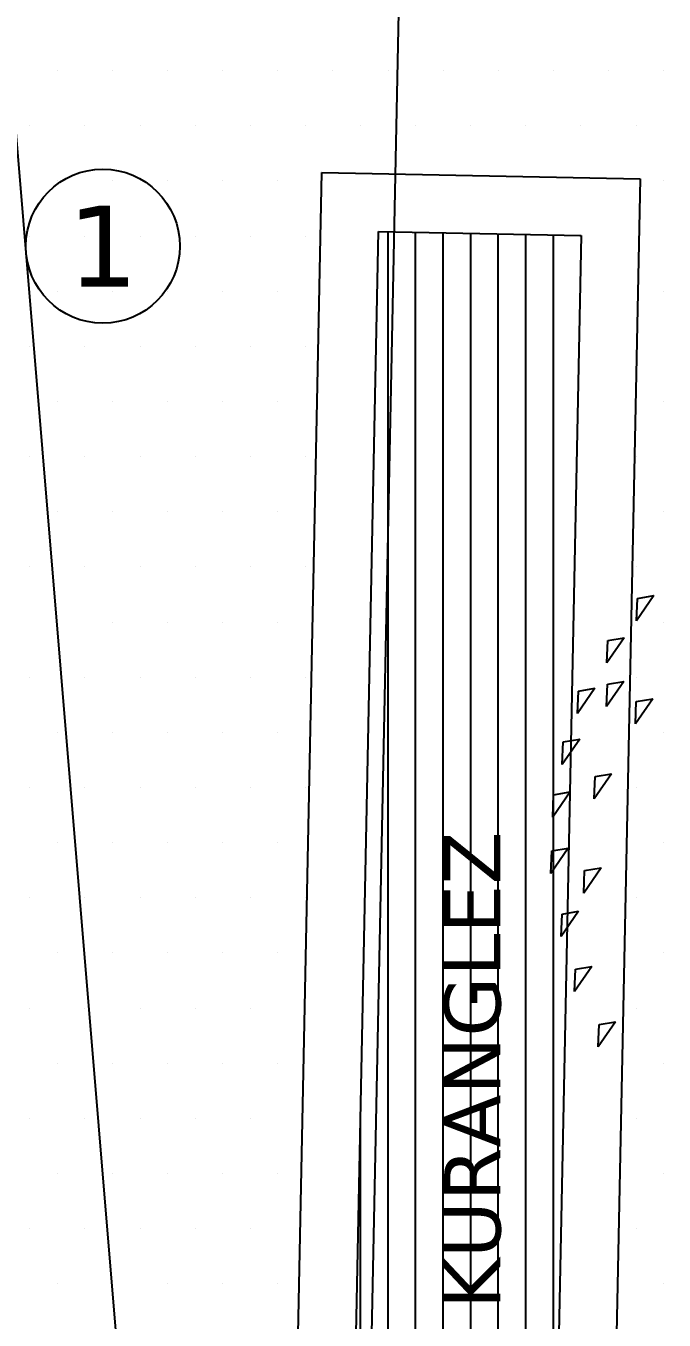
# Model space of a CAD drawing. Header units: millimetres. Extents: x 43168.9 to 43194.6, y -25545.1 to -25543.4.
# Drawn here: x 43172.2896 to 43172.3337, y -25544.0581 to -25543.9687 of the extents above; entities that cross this region are included whole.
import ezdxf
from ezdxf.enums import TextEntityAlignment as Align

# ---------------------------------------------------------------- set-up
doc = ezdxf.new("R2010")
doc.units = ezdxf.units.MM
doc.header["$LTSCALE"] = 200
doc.linetypes.add('HIDDEN2', pattern=[0.1875, 0.125, -0.0625])
doc.layers.add('agac_sgh', color=7, linetype='Continuous', true_color=0x244700)
doc.layers.add('cim_sgh', color=7, linetype='Continuous', true_color=0x248f00)
for name, color, linetype in [('gor-2_sgh', 161, 'Continuous'), ('izd.tas.alt_sgh', 214, 'HIDDEN2'), ('tarama-zemin_sgh', 197, 'Continuous'), ('vaziyet-01_sgh', 33, 'Continuous'), ('yazi-merdi_sgh', 9, 'Continuous')]:
    doc.layers.add(name, color=color, linetype=linetype)
doc.styles.add('text1', font='VERDANA.TTF')

msp = doc.modelspace()

# ---------------------------------------------------------------- linework, layer by layer
at = {"linetype": 'Continuous'}
msp.add_circle((43172.29488, -25543.983919), 0.00532, dxfattribs=at)
at = {"layer": 'agac_sgh', "color": 0}
for p, q in [((43172.332958, -25544.008055), (43172.331759, -25544.0098)), ((43172.331759, -25544.0098), (43172.331826, -25544.008251)), ((43172.331826, -25544.008251), (43172.332958, -25544.008055)), ((43172.330908, -25544.01097), (43172.329709, -25544.012715)), ((43172.329709, -25544.012715), (43172.329776, -25544.011166)), ((43172.329776, -25544.011166), (43172.330908, -25544.01097)), ((43172.328896, -25544.014458), (43172.327697, -25544.016203)), ((43172.327697, -25544.016203), (43172.327764, -25544.014654)), ((43172.327764, -25544.014654), (43172.328896, -25544.014458)), ((43172.3309, -25544.013982), (43172.329701, -25544.015728)), ((43172.329701, -25544.015728), (43172.329768, -25544.014178)), ((43172.329768, -25544.014178), (43172.3309, -25544.013982)), ((43172.332887, -25544.015184), (43172.331688, -25544.016929)), ((43172.331688, -25544.016929), (43172.331755, -25544.01538)), ((43172.331755, -25544.01538), (43172.332887, -25544.015184)), ((43172.327839, -25544.017974), (43172.32664, -25544.019719)), ((43172.32664, -25544.019719), (43172.326708, -25544.01817)), ((43172.326708, -25544.01817), (43172.327839, -25544.017974)), ((43172.330032, -25544.020364), (43172.328833, -25544.022109)), ((43172.328833, -25544.022109), (43172.3289, -25544.02056)), ((43172.3289, -25544.02056), (43172.330032, -25544.020364)), ((43172.327173, -25544.021616), (43172.325974, -25544.023361)), ((43172.325974, -25544.023361), (43172.326041, -25544.021812)), ((43172.326041, -25544.021812), (43172.327173, -25544.021616)), ((43172.327047, -25544.025502), (43172.325848, -25544.027247)), ((43172.325915, -25544.025698), (43172.327047, -25544.025502)), ((43172.325848, -25544.027247), (43172.325915, -25544.025698)), ((43172.329315, -25544.026864), (43172.328116, -25544.02861)), ((43172.328116, -25544.02861), (43172.328183, -25544.02706)), ((43172.328183, -25544.02706), (43172.329315, -25544.026864)), ((43172.327764, -25544.02987), (43172.326565, -25544.031616)), ((43172.326632, -25544.030066), (43172.327764, -25544.02987)), ((43172.326565, -25544.031616), (43172.326632, -25544.030066)), ((43172.328682, -25544.033672), (43172.327483, -25544.035418)), ((43172.327483, -25544.035418), (43172.32755, -25544.033868)), ((43172.32755, -25544.033868), (43172.328682, -25544.033672)), ((43172.330317, -25544.037495), (43172.329118, -25544.03924)), ((43172.329118, -25544.03924), (43172.329186, -25544.037691)), ((43172.329186, -25544.037691), (43172.330317, -25544.037495))]:
    msp.add_line(p, q, dxfattribs=at)
at = {"layer": 'cim_sgh'}
for p, q in [((43172.291735, -25543.97179), (43172.291735, -25543.97179)), ((43172.295545, -25543.97179), (43172.295545, -25543.97179)), ((43172.299355, -25543.97179), (43172.299355, -25543.97179)), ((43172.303165, -25543.97179), (43172.303165, -25543.97179)), ((43172.306975, -25543.97179), (43172.306975, -25543.97179)), ((43172.310785, -25543.97179), (43172.310785, -25543.97179)), ((43172.314595, -25543.97179), (43172.314595, -25543.97179)), ((43172.318405, -25543.97179), (43172.318405, -25543.97179)), ((43172.322215, -25543.97179), (43172.322215, -25543.97179)), ((43172.326025, -25543.97179), (43172.326025, -25543.97179)), ((43172.329835, -25543.97179), (43172.329835, -25543.97179)), ((43172.333645, -25543.97179), (43172.333645, -25543.97179)), ((43172.28983, -25543.9756), (43172.28983, -25543.9756)), ((43172.29364, -25543.9756), (43172.29364, -25543.9756)), ((43172.29745, -25543.9756), (43172.29745, -25543.9756)), ((43172.30126, -25543.9756), (43172.30126, -25543.9756)), ((43172.30507, -25543.9756), (43172.30507, -25543.9756)), ((43172.30888, -25543.9756), (43172.30888, -25543.9756)), ((43172.31269, -25543.9756), (43172.31269, -25543.9756)), ((43172.3165, -25543.9756), (43172.3165, -25543.9756)), ((43172.32031, -25543.9756), (43172.32031, -25543.9756)), ((43172.32412, -25543.9756), (43172.32412, -25543.9756)), ((43172.32793, -25543.9756), (43172.32793, -25543.9756)), ((43172.33174, -25543.9756), (43172.33174, -25543.9756)), ((43172.291735, -25543.97941), (43172.291735, -25543.97941)), ((43172.295545, -25543.97941), (43172.295545, -25543.97941)), ((43172.299355, -25543.97941), (43172.299355, -25543.97941)), ((43172.303165, -25543.97941), (43172.303165, -25543.97941)), ((43172.306975, -25543.97941), (43172.306975, -25543.97941)), ((43172.333645, -25543.97941), (43172.333645, -25543.97941)), ((43172.28983, -25543.98322), (43172.28983, -25543.98322)), ((43172.29364, -25543.98322), (43172.29364, -25543.98322)), ((43172.29745, -25543.98322), (43172.29745, -25543.98322)), ((43172.30126, -25543.98322), (43172.30126, -25543.98322)), ((43172.30507, -25543.98322), (43172.30507, -25543.98322)), ((43172.30888, -25543.98322), (43172.30888, -25543.98322)), ((43172.291735, -25543.98703), (43172.291735, -25543.98703)), ((43172.295545, -25543.98703), (43172.295545, -25543.98703)), ((43172.299355, -25543.98703), (43172.299355, -25543.98703)), ((43172.303165, -25543.98703), (43172.303165, -25543.98703)), ((43172.306975, -25543.98703), (43172.306975, -25543.98703)), ((43172.333645, -25543.98703), (43172.333645, -25543.98703)), ((43172.28983, -25543.99084), (43172.28983, -25543.99084)), ((43172.29364, -25543.99084), (43172.29364, -25543.99084)), ((43172.29745, -25543.99084), (43172.29745, -25543.99084)), ((43172.30126, -25543.99084), (43172.30126, -25543.99084)), ((43172.30507, -25543.99084), (43172.30507, -25543.99084)), ((43172.30888, -25543.99084), (43172.30888, -25543.99084)), ((43172.291735, -25543.99465), (43172.291735, -25543.99465)), ((43172.295545, -25543.99465), (43172.295545, -25543.99465)), ((43172.299355, -25543.99465), (43172.299355, -25543.99465)), ((43172.303165, -25543.99465), (43172.303165, -25543.99465)), ((43172.306975, -25543.99465), (43172.306975, -25543.99465)), ((43172.333645, -25543.99465), (43172.333645, -25543.99465)), ((43172.28983, -25543.99846), (43172.28983, -25543.99846)), ((43172.29364, -25543.99846), (43172.29364, -25543.99846)), ((43172.29745, -25543.99846), (43172.29745, -25543.99846)), ((43172.30126, -25543.99846), (43172.30126, -25543.99846)), ((43172.30507, -25543.99846), (43172.30507, -25543.99846)), ((43172.30888, -25543.99846), (43172.30888, -25543.99846)), ((43172.33174, -25543.99846), (43172.33174, -25543.99846)), ((43172.291735, -25544.00227), (43172.291735, -25544.00227)), ((43172.295545, -25544.00227), (43172.295545, -25544.00227)), ((43172.299355, -25544.00227), (43172.299355, -25544.00227)), ((43172.303165, -25544.00227), (43172.303165, -25544.00227)), ((43172.306975, -25544.00227), (43172.306975, -25544.00227)), ((43172.333645, -25544.00227), (43172.333645, -25544.00227)), ((43172.28983, -25544.00608), (43172.28983, -25544.00608)), ((43172.29364, -25544.00608), (43172.29364, -25544.00608)), ((43172.29745, -25544.00608), (43172.29745, -25544.00608)), ((43172.30126, -25544.00608), (43172.30126, -25544.00608)), ((43172.30507, -25544.00608), (43172.30507, -25544.00608)), ((43172.30888, -25544.00608), (43172.30888, -25544.00608)), ((43172.33174, -25544.00608), (43172.33174, -25544.00608)), ((43172.291735, -25544.00989), (43172.291735, -25544.00989)), ((43172.295545, -25544.00989), (43172.295545, -25544.00989)), ((43172.299355, -25544.00989), (43172.299355, -25544.00989)), ((43172.303165, -25544.00989), (43172.303165, -25544.00989)), ((43172.306975, -25544.00989), (43172.306975, -25544.00989)), ((43172.333645, -25544.00989), (43172.333645, -25544.00989)), ((43172.28983, -25544.0137), (43172.28983, -25544.0137)), ((43172.29364, -25544.0137), (43172.29364, -25544.0137)), ((43172.29745, -25544.0137), (43172.29745, -25544.0137)), ((43172.30126, -25544.0137), (43172.30126, -25544.0137)), ((43172.30507, -25544.0137), (43172.30507, -25544.0137)), ((43172.30888, -25544.0137), (43172.30888, -25544.0137)), ((43172.33174, -25544.0137), (43172.33174, -25544.0137)), ((43172.291735, -25544.01751), (43172.291735, -25544.01751)), ((43172.295545, -25544.01751), (43172.295545, -25544.01751)), ((43172.299355, -25544.01751), (43172.299355, -25544.01751)), ((43172.303165, -25544.01751), (43172.303165, -25544.01751)), ((43172.306975, -25544.01751), (43172.306975, -25544.01751)), ((43172.333645, -25544.01751), (43172.333645, -25544.01751)), ((43172.28983, -25544.02132), (43172.28983, -25544.02132)), ((43172.29364, -25544.02132), (43172.29364, -25544.02132)), ((43172.29745, -25544.02132), (43172.29745, -25544.02132)), ((43172.30126, -25544.02132), (43172.30126, -25544.02132)), ((43172.30507, -25544.02132), (43172.30507, -25544.02132)), ((43172.30888, -25544.02132), (43172.30888, -25544.02132)), ((43172.33174, -25544.02132), (43172.33174, -25544.02132)), ((43172.291735, -25544.02513), (43172.291735, -25544.02513)), ((43172.295545, -25544.02513), (43172.295545, -25544.02513)), ((43172.299355, -25544.02513), (43172.299355, -25544.02513)), ((43172.303165, -25544.02513), (43172.303165, -25544.02513)), ((43172.306975, -25544.02513), (43172.306975, -25544.02513)), ((43172.333645, -25544.02513), (43172.333645, -25544.02513)), ((43172.28983, -25544.02894), (43172.28983, -25544.02894)), ((43172.29364, -25544.02894), (43172.29364, -25544.02894)), ((43172.29745, -25544.02894), (43172.29745, -25544.02894)), ((43172.30126, -25544.02894), (43172.30126, -25544.02894)), ((43172.30507, -25544.02894), (43172.30507, -25544.02894)), ((43172.30888, -25544.02894), (43172.30888, -25544.02894)), ((43172.33174, -25544.02894), (43172.33174, -25544.02894)), ((43172.291735, -25544.03275), (43172.291735, -25544.03275)), ((43172.295545, -25544.03275), (43172.295545, -25544.03275)), ((43172.299355, -25544.03275), (43172.299355, -25544.03275)), ((43172.303165, -25544.03275), (43172.303165, -25544.03275)), ((43172.306975, -25544.03275), (43172.306975, -25544.03275)), ((43172.333645, -25544.03275), (43172.333645, -25544.03275)), ((43172.28983, -25544.03656), (43172.28983, -25544.03656)), ((43172.29364, -25544.03656), (43172.29364, -25544.03656)), ((43172.29745, -25544.03656), (43172.29745, -25544.03656)), ((43172.30126, -25544.03656), (43172.30126, -25544.03656)), ((43172.30507, -25544.03656), (43172.30507, -25544.03656)), ((43172.33174, -25544.03656), (43172.33174, -25544.03656)), ((43172.291735, -25544.04037), (43172.291735, -25544.04037)), ((43172.295545, -25544.04037), (43172.295545, -25544.04037)), ((43172.299355, -25544.04037), (43172.299355, -25544.04037)), ((43172.303165, -25544.04037), (43172.303165, -25544.04037)), ((43172.306975, -25544.04037), (43172.306975, -25544.04037)), ((43172.333645, -25544.04037), (43172.333645, -25544.04037)), ((43172.28983, -25544.04418), (43172.28983, -25544.04418)), ((43172.29364, -25544.04418), (43172.29364, -25544.04418)), ((43172.29745, -25544.04418), (43172.29745, -25544.04418)), ((43172.30126, -25544.04418), (43172.30126, -25544.04418)), ((43172.30507, -25544.04418), (43172.30507, -25544.04418)), ((43172.33174, -25544.04418), (43172.33174, -25544.04418)), ((43172.291735, -25544.04799), (43172.291735, -25544.04799)), ((43172.295545, -25544.04799), (43172.295545, -25544.04799)), ((43172.299355, -25544.04799), (43172.299355, -25544.04799)), ((43172.303165, -25544.04799), (43172.303165, -25544.04799)), ((43172.306975, -25544.04799), (43172.306975, -25544.04799)), ((43172.333645, -25544.04799), (43172.333645, -25544.04799)), ((43172.28983, -25544.0518), (43172.28983, -25544.0518)), ((43172.29364, -25544.0518), (43172.29364, -25544.0518)), ((43172.29745, -25544.0518), (43172.29745, -25544.0518)), ((43172.30126, -25544.0518), (43172.30126, -25544.0518)), ((43172.30507, -25544.0518), (43172.30507, -25544.0518)), ((43172.33174, -25544.0518), (43172.33174, -25544.0518)), ((43172.291735, -25544.05561), (43172.291735, -25544.05561)), ((43172.295545, -25544.05561), (43172.295545, -25544.05561)), ((43172.299355, -25544.05561), (43172.299355, -25544.05561)), ((43172.303165, -25544.05561), (43172.303165, -25544.05561)), ((43172.306975, -25544.05561), (43172.306975, -25544.05561)), ((43172.333645, -25544.05561), (43172.333645, -25544.05561))]:
    msp.add_line(p, q, dxfattribs=at)
at = {"layer": 'gor-2_sgh'}
for p, q in [((43172.307372, -25544.108783), (43172.310017, -25543.978817)), ((43172.310017, -25543.978817), (43172.332012, -25543.979265)), ((43172.332012, -25543.979265), (43172.329367, -25544.109273)), ((43172.311452, -25544.104873), (43172.313934, -25543.982898)), ((43172.313934, -25543.982898), (43172.327931, -25543.983183)), ((43172.327931, -25543.983183), (43172.325449, -25544.105185))]:
    msp.add_line(p, q, dxfattribs=at)
at = {"layer": 'izd.tas.alt_sgh'}
msp.add_line((43172.317806, -25543.845444), (43172.298967, -25544.767707), dxfattribs=at)
at = {"layer": 'tarama-zemin_sgh'}
for p, q in [((43172.314595, -25544.104943), (43172.314595, -25543.982911)), ((43172.3165, -25544.104985), (43172.3165, -25543.98295)), ((43172.318405, -25544.105028), (43172.318405, -25543.982989)), ((43172.32031, -25544.10507), (43172.32031, -25543.983028)), ((43172.322215, -25544.105113), (43172.322215, -25543.983067)), ((43172.32412, -25544.105155), (43172.32412, -25543.983105)), ((43172.326025, -25544.076872), (43172.326025, -25543.983144)), ((43172.32793, -25543.983253), (43172.32793, -25543.983183)), ((43172.31269, -25544.1049), (43172.31269, -25544.044049))]:
    msp.add_line(p, q, dxfattribs=at)
at = {"layer": 'vaziyet-01_sgh'}
msp.add_line((43172.277772, -25543.843067), (43172.354954, -25544.768665), dxfattribs=at)

# ---------------------------------------------------------------- texts
at = {"linetype": 'Continuous', "style": 'text1'}
msp.add_attdef('1', text='', height=0.0056, dxfattribs=at).set_placement((43172.29488, -25543.983919), align=Align.MIDDLE)
at = {"layer": 'yazi-merdi_sgh', "style": 'text1'}
msp.add_text('KURANGLEZ', height=0.0039, rotation=90, dxfattribs=at).set_placement((43172.322366, -25544.024357), align=Align.RIGHT)

doc.saveas('drawing.dxf')
